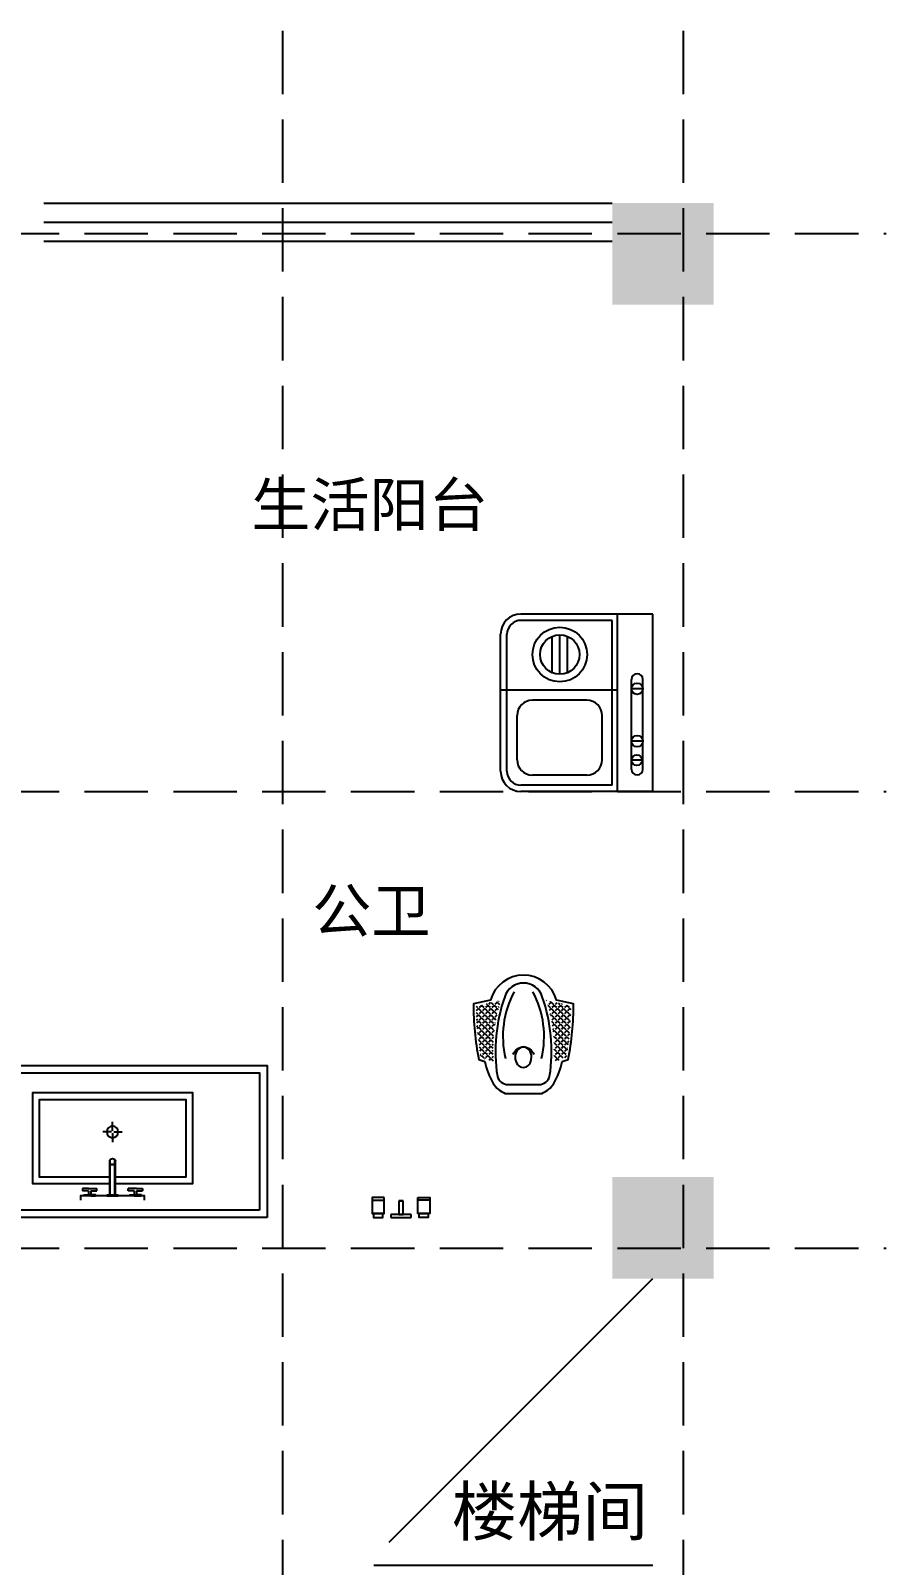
# Model space of a CAD drawing. Header units: millimetres. Extents: x -807114 to 146922, y -468455 to -61603.
# Drawn here: x -377406 to -374034, y -165647 to -159596 of the extents above; entities that cross this region are included whole.
import ezdxf

# ---------------------------------------------------------------- set-up
doc = ezdxf.new("R2010")
doc.units = ezdxf.units.MM
doc.header["$LTSCALE"] = 1000
doc.linetypes.add('DASH', pattern=[0.35, 0.25, -0.1])
for name, color, linetype in [('FF-FIXT', 31, 'Continuous'), ('FF-文本文字', 50, 'Continuous'), ('建-楼梯', 2, 'Continuous'), ('建-轴', 1, 'Continuous')]:
    doc.layers.add(name, color=color, linetype=linetype)
doc.styles.add('Arial', font='arial.ttf')

# ---------------------------------------------------------------- blocks, each defined once
blk = doc.blocks.new('做成ACAD TuKuai0352')
at = {"linetype": 'Continuous'}
for p, q in [((709.3, 727.8), (189.3, 727.8)), ((709.3, 27.8), (709.3, 727.8)), ((109.3, 107.8), (109.3, 647.8)), ((709.3, 27.8), (189.3, 27.8))]:
    blk.add_line(p, q, dxfattribs=at)
at = {"color": 35}
for p, q in [((569.3, 27.8), (569.3, 727.8)), ((549.3, 702.8), (189.3, 702.8)), ((549.3, 52.8), (549.3, 702.8)), ((134.3, 107.8), (134.3, 647.8)), ((569.3, 427.8), (109.3, 427.8)), ((549.3, 52.8), (189.3, 52.8))]:
    blk.add_line(p, q, dxfattribs=at)
at = {"color": 39}
for p, q in [((312.4, 496.5), (312.4, 639.4)), ((342.4, 490.5), (342.4, 645.5)), ((372.4, 496.5), (372.4, 639.4)), ((625.2, 115.4), (625.2, 469.6)), ((669.6, 433.3), (625.2, 433.3)), ((669.6, 115.4), (669.6, 469.6)), ((449.3, 387.8), (234.3, 387.8)), ((174.3, 152.8), (174.3, 327.8)), ((509.3, 152.8), (509.3, 327.8)), ((669.6, 226.5), (625.2, 226.5)), ((667.2, 151.7), (625.2, 151.7)), ((449.3, 92.8), (234.3, 92.8))]:
    blk.add_line(p, q, dxfattribs=at)
for centre, radius in [((342.4, 568), 107.5), ((342.4, 568), 77.5), ((647.4, 433.3), 22.2), ((647.4, 226.5), 22.2), ((646.2, 151.7), 21)]:
    blk.add_circle(centre, radius, dxfattribs=at)
at = {"linetype": 'Continuous'}
for centre, start, end in [((189.3, 647.8), 90, 180), ((189.3, 107.8), 180, 270)]:
    blk.add_arc(centre, 80, start, end, dxfattribs=at)
at = {"color": 35}
for centre, start, end in [((189.3, 647.8), 90, 180), ((189.3, 107.8), 180, 270)]:
    blk.add_arc(centre, 55, start, end, dxfattribs=at)
at = {"color": 39}
for centre, radius, start, end in [((647.4, 469.6), 22.2, 0, 180), ((234.3, 327.8), 60, 90, 180), ((449.3, 327.8), 60, 0, 90), ((234.3, 152.8), 60, 180, 270), ((449.3, 152.8), 60, 270, 0), ((647.4, 115.4), 22.2, 180, 0)]:
    blk.add_arc(centre, radius, start, end, dxfattribs=at)
blk = doc.blocks.new('A$C1C081837')
at = {"color": 35}
for p, q in [((-26.9, 115), (-26.9, 141.8)), ((-26.9, 141.8), (-16.9, 141.8)), ((-16.9, 115), (-16.9, 141.8)), ((-26.9, 115), (-26.9, 78.2)), ((-16.9, 78.2), (-26.9, 78.2)), ((-16.9, 115), (0.7, 115)), ((-16.9, 105), (0.7, 105)), ((-16.9, 105), (-16.9, 78.2)), ((-279.8, 9.8), (-319.5, 9.7)), ((-274.8, 14.9), (-274.9, 52)), ((-274.8, 4.8), (-274.6, -32.3)), ((-269.7, 9.9), (-230, 10)), ((-132.3, 20), (-152.3, 20)), ((-132.3, 22.5), (-146.2, 22.5)), ((-132.3, -2.5), (-132.3, 22.5)), ((-131.3, 21.5), (-132.3, 21.5)), ((0, 22.5), (-131.3, 22.5)), ((-131.3, -2.5), (-131.3, 22.5)), ((0, 20), (-131.3, 20)), ((0, 0), (-131.3, 0)), ((0, 35), (0, -14.9)), ((0, 35), (4.7, 35)), ((4.7, 35), (4.7, -14.9)), ((-132.3, 0), (-152.3, 0)), ((-132.3, -2.5), (-146.2, -2.5)), ((-131.3, -1.5), (-132.3, -1.5)), ((0, -2.5), (-131.3, -2.5)), ((-26.9, -95), (-26.9, -58.2)), ((-16.9, -58.2), (-26.9, -58.2)), ((-16.9, -85), (-16.9, -58.2)), ((0, -14.9), (4.7, -14.9)), ((-26.9, -95), (-26.9, -121.8)), ((-26.9, -121.8), (-16.9, -121.8)), ((-16.9, -85), (0.7, -85)), ((-16.9, -95), (0.7, -95)), ((-16.9, -95), (-16.9, -121.8))]:
    blk.add_line(p, q, dxfattribs=at)
blk.add_lwpolyline([(-46.9, 22.5), (-46.9, 359.7), (-446.9, 359.7), (-446.9, -340.3), (-46.9, -340.3), (-46.9, -2.5)])
for points in [[(-76.9, 22.5), (-76.9, 329.7), (-416.9, 329.7), (-416.9, -310.3), (-76.9, -310.3), (-76.9, -2.5)], [(4.7, 105), (4.7, 134.9), (0.7, 134.9), (0.7, 115)], [(24.5, -129.9), (4.7, -129.9), (4.7, 150.1), (24.5, 150.1)], [(4.7, 105), (4.7, 105), (4.7, 85.1), (0.7, 85.1), (0.7, 115)], [(4.8, -85), (4.8, -85), (4.8, -65.1), (0.7, -65.1), (0.7, -95)], [(4.8, -85), (4.8, -114.9), (0.7, -114.9), (0.7, -95)]]:
    blk.add_lwpolyline(points, dxfattribs=at)
at = {"color": 35, "const_width": 0.84}
blk.add_lwpolyline([(-275.2, 9.7, 1), (-274.3, 9.7, 1)], format="xyb", close=True, dxfattribs=at)
at = {"color": 35}
blk.add_circle((-274.8, 9.8), 25.2, dxfattribs=at)
blk.add_arc((-146.2, 10), 12.5, 90.00216, 270.00216, dxfattribs=at)
blk = doc.blocks.new('做成ACAD TuKuai0155')
h = blk.add_hatch()
h.set_pattern_fill('ANGLE', color=39, scale=2.5, angle=135, style=0)
h.set_pattern_definition([(225, (-14808.335, 17084.465), (-12.347852, 12.347852), [12.7, -4.7625]), (135, (-14808.335, 17084.465), (12.347852, 12.347852), [12.7, -4.7625])])
h.paths.add_polyline_path([(124.5, 119.2), (141.6, 168, -0.045709), (345.3, 187), (359.4, 122.4), (366.6, 89.5, 0.092905)])
h = blk.add_hatch()
h.set_pattern_fill('ANGLE', color=39, scale=2.5, angle=135, style=0)
h.set_pattern_definition([(135, (-14808.335, -17084.465), (-12.347852, -12.347852), [12.7, -4.7625]), (225, (-14808.335, -17084.465), (12.347852, -12.347852), [12.7, -4.7625])])
h.paths.add_polyline_path([(124.5, -119.2), (141.6, -168, 0.045709), (345.3, -187), (359.4, -122.4), (366.6, -89.5, -0.092905)])
at = {"linetype": 'Continuous'}
blk.add_lwpolyline([(0, -72.1), (0, 72.1, -0.163007), (39, 119.1, -0.073896), (125.7, 152.7), (134.1, 176.7, -0.048782), (353.4, 197), (367.9, 130.5, -0.751887), (367.9, -130.5), (353.4, -197, -0.048782), (134.1, -176.7), (125.7, -152.7, -0.073896), (39, -119.1, -0.163007), (0, -72.1, -1.459618)], format="xyb", dxfattribs=at)
at = {"color": 35, "linetype": 'ByBlock'}
blk.add_lwpolyline([(35, -61.1), (35, 61.1, -0.345863), (68, 103.1, -0.122363), (381, 74.1, -0.728701), (381, -74.1, -0.122363), (68, -103.1, -0.345863), (35, -61.1, -792228335927.83667)], format="xyb", dxfattribs=at)
at = {"color": 39}
blk.add_arc((141.2, 0), 41.8, 286.41295, 73.58705, dxfattribs=at)
at = {"color": 39, "extrusion": (0, 0, -1)}
for centre, major_axis, start_param, end_param in [((224.4, -294.8), (265.9, 265.9), -1.017215, -0.296453), ((224.4, 294.8), (-265.9, 265.9), 3.438045, 4.158807)]:
    blk.add_ellipse(centre, major_axis=major_axis, ratio=1, start_param=start_param, end_param=end_param, dxfattribs=at)
at = {"color": 39}
blk.add_ellipse((142.5, -0.7), major_axis=(-40.5, -0.2), ratio=0.795977, dxfattribs=at)
blk = doc.blocks.new('做成ACAD TuKuai0197')
at = {"linetype": 'Continuous'}
for p, q in [((69.2, 113.1), (69.2, 66.1)), ((0, -40), (0, 40)), ((0, 40), (12, 40)), ((12, 40), (12, -40)), ((12, 8), (66.3, 8)), ((12, -8), (12, 8)), ((66.3, -8), (66.3, 8)), ((66.3, 8), (66.3, -8)), ((12, -40), (0, -40)), ((66.3, -8), (12, -8)), ((69.2, -113.1), (69.2, -66.1))]:
    blk.add_line(p, q, dxfattribs=at)
for points in [[(15.9, 107.7), (0, 107.7), (0, 71.6), (15.9, 71.6)], [(79.9, 66.1), (79.9, 113.1), (15.9, 113.1), (15.9, 66.1)], [(15.9, -107.7), (0, -107.7), (0, -71.6), (15.9, -71.6)], [(79.9, -66.1), (79.9, -113.1), (15.9, -113.1), (15.9, -66.1)]]:
    blk.add_lwpolyline(points, close=True, dxfattribs=at)

msp = doc.modelspace()

# ---------------------------------------------------------------- hatches: boundary and pattern name
h = msp.add_hatch(color=251)
h.dxf.hatch_style = 1
h.paths.add_polyline_path([(-375114, -160676.4), (-374714, -160676.4), (-374714, -160276.4), (-375114, -160276.4)])
h = msp.add_hatch(color=251)
h.dxf.hatch_style = 1
h.paths.add_polyline_path([(-375114, -164116.4), (-374714, -164116.4), (-374714, -164516.4), (-375114, -164516.4)])

# ---------------------------------------------------------------- linework, layer by layer
at = {"layer": 'FF-FIXT', "ltscale": 3}
for p, q in [((-377354, -160276.4), (-375114, -160276.4)), ((-377354, -160351.4), (-375114, -160351.4)), ((-377354, -160426.4), (-375114, -160426.4))]:
    msp.add_line(p, q, dxfattribs=at)
msp.add_lwpolyline([(-376474, -164276.4), (-377674, -164276.4), (-377674, -163675.9), (-376474, -163675.9)], close=True, dxfattribs=at)
at = {"layer": 'FF-FIXT', "color": 251, "ltscale": 3}
msp.add_lwpolyline([(-376504, -164246.4), (-377644, -164246.4), (-377644, -163705.9), (-376504, -163705.9)], close=True, dxfattribs=at)
at = {"layer": '建-楼梯'}
for p, q in [((-375994, -165556.4), (-374954, -164516.4)), ((-376054, -165646.4), (-374954, -165646.4))]:
    msp.add_line(p, q, dxfattribs=at)
at = {"layer": '建-轴', "linetype": 'DASH'}
for p, q in [((-376414, -159596.4), (-376414, -174156.4)), ((-374834, -159596.4), (-374834, -174156.4)), ((-388394, -160396.4), (-374034, -160396.4)), ((-388394, -162596.4), (-374034, -162596.4)), ((-388394, -164396.4), (-374034, -164396.4))]:
    msp.add_line(p, q, dxfattribs=at)

# ---------------------------------------------------------------- block references
at = {"layer": 'FF-FIXT', "linetype": 'Continuous', "ltscale": 1000}
msp.add_blockref('做成ACAD TuKuai0352', (-375663.3, -162624.2), dxfattribs=at)
at = {"layer": 'FF-FIXT', "ltscale": 3, "xscale": -1, "rotation": 270}
for name, p in [('做成ACAD TuKuai0155', (-375463.9, -163786.4)), ('做成ACAD TuKuai0197', (-375946.8, -164276.4))]:
    msp.add_blockref(name, p, dxfattribs=at)
at = {"layer": 'FF-FIXT', "ltscale": 3, "xscale": -0.9, "yscale": 0.9, "zscale": 0.9, "rotation": 89.99999999999982}
msp.add_blockref('A$C1C081837', (-377074.7, -164185.8), dxfattribs=at)

# ---------------------------------------------------------------- texts
at = {"layer": 'FF-文本文字', "style": 'Arial'}
for s, height, p in [('生活阳台', 171.07, (-376536.9, -161550.5)), ('公卫', 171.07, (-376296.7, -163151.3)), ('楼梯间', 188.96, (-375746.7, -165529.1))]:
    msp.add_text(s, height=height, dxfattribs=at).set_placement(p)

doc.saveas('drawing.dxf')
